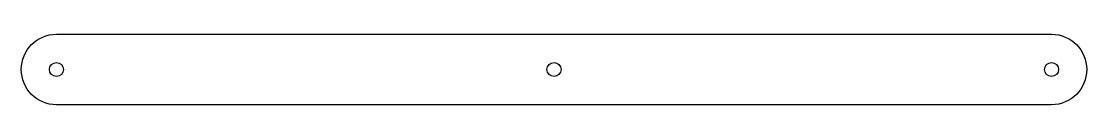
# Model space of a CAD drawing. Header units: millimetres. Extents: x -307 to -3, y -78 to -58.
import ezdxf

# ---------------------------------------------------------------- set-up
doc = ezdxf.new("R2010")
doc.units = ezdxf.units.MM
doc.layers.get('0').update_dxf_attribs({"linetype": 'CONTINUOUS'})

msp = doc.modelspace()

# ---------------------------------------------------------------- linework, layer by layer
msp.add_lwpolyline([(-13, -58.2, -1), (-13, -78.2), (-296.56, -78.2, -1), (-296.56, -58.2)], format="xyb", close=True)
for centre in [(-296.56, -68.2), (-154.78, -68.2), (-13, -68.2)]:
    msp.add_circle(centre, 2)

doc.saveas('drawing.dxf')
